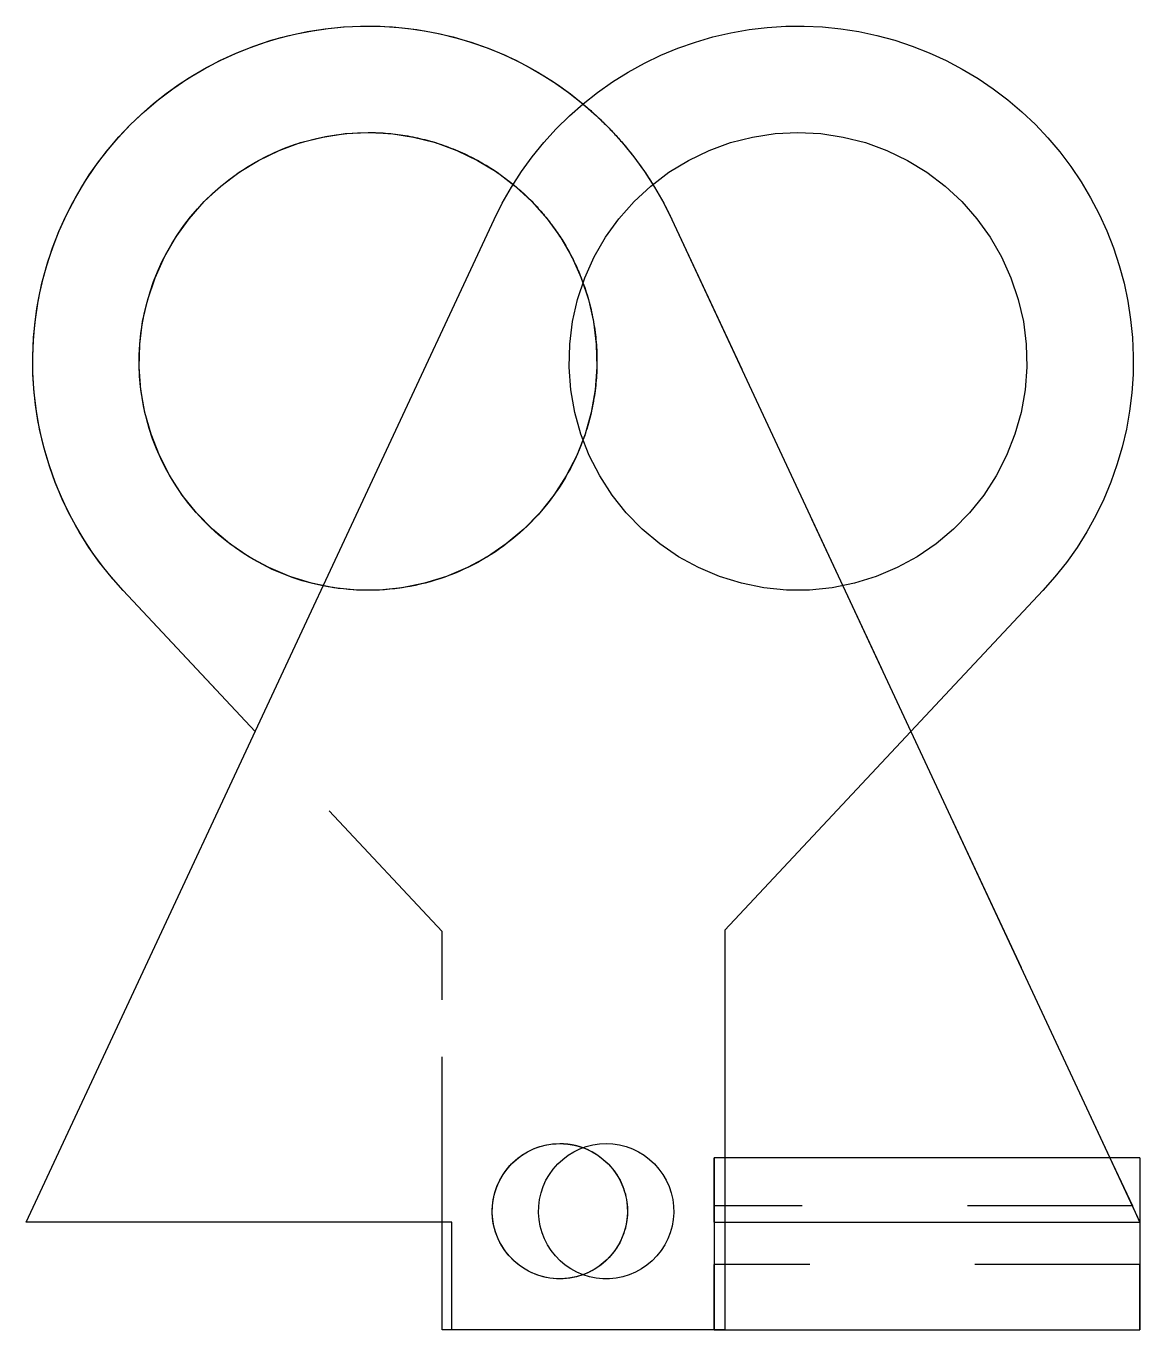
# Model space of a CAD drawing. Extents: x 0 to 1.91, y 0 to 1.67.
# Drawn here: x 1.238 to 1.913, y 0.881 to 1.671 of the extents above; entities that cross this region are included whole.
import ezdxf

# ---------------------------------------------------------------- set-up
doc = ezdxf.new("R2010")
doc.units = 0
doc.linetypes.add('HIDDEN', pattern=[0.051588, 0.034409, -0.017179])
doc.layers.add('LEFT', color=7, linetype='CONTINUOUS')
doc.layers.add('LEFT_HID', color=7, linetype='HIDDEN')

msp = doc.modelspace()

# ---------------------------------------------------------------- linework, layer by layer
at = {"layer": 'LEFT'}
for p, q in [((1.401958, 1.666034), (1.411513, 1.66788)), ((1.411513, 1.66788), (1.421146, 1.669265)), ((1.421146, 1.669265), (1.430834, 1.670188)), ((1.430834, 1.670188), (1.440556, 1.670646)), ((1.440556, 1.670646), (1.450288, 1.670637)), ((1.450288, 1.670637), (1.460008, 1.670163)), ((1.460008, 1.670163), (1.469695, 1.669223)), ((1.469695, 1.669223), (1.479325, 1.66782)), ((1.479325, 1.66782), (1.488877, 1.665958)), ((1.654165, 1.664079), (1.66502, 1.666604)), ((1.66502, 1.666604), (1.675998, 1.668531)), ((1.675998, 1.668531), (1.687064, 1.669852)), ((1.687064, 1.669852), (1.698186, 1.670564)), ((1.698186, 1.670564), (1.70933, 1.670666)), ((1.70933, 1.670666), (1.720463, 1.670156)), ((1.720463, 1.670156), (1.731552, 1.669036)), ((1.731552, 1.669036), (1.742562, 1.66731)), ((1.742562, 1.66731), (1.753461, 1.664982)), ((1.373975, 1.657786), (1.383167, 1.660982)), ((1.383167, 1.660982), (1.392502, 1.663733)), ((1.392502, 1.663733), (1.401958, 1.666034)), ((1.488877, 1.665958), (1.498329, 1.663641)), ((1.498329, 1.663641), (1.507659, 1.660873)), ((1.507659, 1.660873), (1.516846, 1.657661)), ((1.632952, 1.657262), (1.643465, 1.660962)), ((1.643465, 1.660962), (1.654165, 1.664079)), ((1.753461, 1.664982), (1.764216, 1.66206)), ((1.764216, 1.66206), (1.774795, 1.658553)), ((1.774795, 1.658553), (1.785165, 1.65447)), ((1.356101, 1.650094), (1.364946, 1.654155)), ((1.364946, 1.654155), (1.373975, 1.657786)), ((1.516846, 1.657661), (1.525869, 1.654014)), ((1.525869, 1.654014), (1.534706, 1.649938)), ((1.612613, 1.648164), (1.622658, 1.652992)), ((1.622658, 1.652992), (1.632952, 1.657262)), ((1.785165, 1.65447), (1.795296, 1.649825)), ((1.339046, 1.640727), (1.347461, 1.645615)), ((1.347461, 1.645615), (1.356101, 1.650094)), ((1.534706, 1.649938), (1.543338, 1.645444)), ((1.543338, 1.645444), (1.551745, 1.640541)), ((1.593393, 1.636892), (1.602849, 1.642792)), ((1.602849, 1.642792), (1.612613, 1.648164)), ((1.795296, 1.649825), (1.805157, 1.644632)), ((1.805157, 1.644632), (1.814718, 1.638905)), ((1.322965, 1.629771), (1.330874, 1.635442)), ((1.330874, 1.635442), (1.339046, 1.640727)), ((1.551745, 1.640541), (1.559907, 1.635241)), ((1.559907, 1.635241), (1.567807, 1.629557)), ((1.584276, 1.630483), (1.593393, 1.636892)), ((1.814718, 1.638905), (1.823951, 1.632663)), ((1.315336, 1.623728), (1.322965, 1.629771)), ((1.567807, 1.629557), (1.575424, 1.623501)), ((1.575524, 1.623583), (1.584276, 1.630483)), ((1.823951, 1.632663), (1.832827, 1.625924)), ((1.308006, 1.617327), (1.315336, 1.623728)), ((1.567163, 1.616214), (1.575524, 1.623583)), ((1.832827, 1.625924), (1.84132, 1.618708)), ((1.300991, 1.610581), (1.308006, 1.617327)), ((1.559219, 1.608397), (1.567163, 1.616214)), ((1.84132, 1.618708), (1.849405, 1.611037)), ((1.849405, 1.611037), (1.857057, 1.602934)), ((1.287969, 1.596122), (1.294307, 1.603508)), ((1.294307, 1.603508), (1.300991, 1.610581)), ((1.413149, 1.60245), (1.419483, 1.603801)), ((1.419483, 1.603801), (1.425874, 1.604856)), ((1.425874, 1.604856), (1.432307, 1.605611)), ((1.432307, 1.605611), (1.438768, 1.606064)), ((1.438768, 1.606064), (1.445244, 1.606216)), ((1.445244, 1.606216), (1.446754, 1.606208)), ((1.446754, 1.606208), (1.448264, 1.606183)), ((1.448264, 1.606183), (1.449774, 1.606142)), ((1.449774, 1.606142), (1.451284, 1.606084)), ((1.451284, 1.606084), (1.452792, 1.60601)), ((1.452792, 1.60601), (1.4543, 1.60592)), ((1.4543, 1.60592), (1.455806, 1.605813)), ((1.455806, 1.605813), (1.457312, 1.60569)), ((1.457312, 1.60569), (1.458816, 1.60555)), ((1.458816, 1.60555), (1.460318, 1.605394)), ((1.460318, 1.605394), (1.461818, 1.605221)), ((1.461818, 1.605221), (1.463317, 1.605033)), ((1.463317, 1.605033), (1.464813, 1.604828)), ((1.464813, 1.604828), (1.466307, 1.604606)), ((1.466307, 1.604606), (1.467799, 1.604369)), ((1.467799, 1.604369), (1.469288, 1.604115)), ((1.469288, 1.604115), (1.470774, 1.603845)), ((1.470774, 1.603845), (1.472257, 1.603559)), ((1.472257, 1.603559), (1.473737, 1.603256)), ((1.473737, 1.603256), (1.475213, 1.602938)), ((1.551716, 1.600156), (1.559219, 1.608397)), ((1.66474, 1.600056), (1.678134, 1.603467)), ((1.678134, 1.603467), (1.691801, 1.605527)), ((1.691801, 1.605527), (1.705605, 1.606216)), ((1.705605, 1.606216), (1.719409, 1.605527)), ((1.719409, 1.605527), (1.733076, 1.603467)), ((1.733076, 1.603467), (1.74647, 1.600056)), ((1.281993, 1.588442), (1.287969, 1.596122)), ((1.388647, 1.594137), (1.39462, 1.596643)), ((1.39462, 1.596643), (1.400703, 1.598866)), ((1.400703, 1.598866), (1.406884, 1.600803)), ((1.406884, 1.600803), (1.413149, 1.60245)), ((1.475213, 1.602938), (1.476686, 1.602603)), ((1.476686, 1.602603), (1.478155, 1.602253)), ((1.478155, 1.602253), (1.47962, 1.601886)), ((1.47962, 1.601886), (1.481082, 1.601504)), ((1.481082, 1.601504), (1.482538, 1.601105)), ((1.482538, 1.601105), (1.483991, 1.600691)), ((1.483991, 1.600691), (1.485439, 1.600261)), ((1.485439, 1.600261), (1.486882, 1.599815)), ((1.486882, 1.599815), (1.48832, 1.599354)), ((1.48832, 1.599354), (1.489753, 1.598877)), ((1.489753, 1.598877), (1.491181, 1.598384)), ((1.491181, 1.598384), (1.492603, 1.597876)), ((1.492603, 1.597876), (1.49402, 1.597352)), ((1.49402, 1.597352), (1.495431, 1.596813)), ((1.495431, 1.596813), (1.496836, 1.596259)), ((1.496836, 1.596259), (1.498234, 1.595689)), ((1.498234, 1.595689), (1.499627, 1.595104)), ((1.544676, 1.591516), (1.551716, 1.600156)), ((1.639299, 1.589332), (1.651752, 1.595329)), ((1.651752, 1.595329), (1.66474, 1.600056)), ((1.74647, 1.600056), (1.759458, 1.595329)), ((1.759458, 1.595329), (1.771911, 1.589332)), ((1.857057, 1.602934), (1.864253, 1.594424)), ((1.276391, 1.580484), (1.281993, 1.588442)), ((1.371519, 1.584989), (1.377084, 1.588304)), ((1.377084, 1.588304), (1.382797, 1.591356)), ((1.382797, 1.591356), (1.388647, 1.594137)), ((1.499627, 1.595104), (1.501013, 1.594504)), ((1.501013, 1.594504), (1.502393, 1.593889)), ((1.502393, 1.593889), (1.503765, 1.593259)), ((1.503765, 1.593259), (1.505131, 1.592614)), ((1.505131, 1.592614), (1.50649, 1.591954)), ((1.50649, 1.591954), (1.507841, 1.59128)), ((1.507841, 1.59128), (1.509185, 1.590591)), ((1.509185, 1.590591), (1.510521, 1.589887)), ((1.510521, 1.589887), (1.51185, 1.589168)), ((1.51185, 1.589168), (1.51317, 1.588435)), ((1.51317, 1.588435), (1.514483, 1.587688)), ((1.514483, 1.587688), (1.515788, 1.586927)), ((1.53812, 1.582504), (1.544676, 1.591516)), ((1.627506, 1.582125), (1.639299, 1.589332)), ((1.771911, 1.589332), (1.783704, 1.582125)), ((1.864253, 1.594424), (1.870971, 1.585531)), ((1.271177, 1.572266), (1.276391, 1.580484)), ((1.360885, 1.577597), (1.366116, 1.581417)), ((1.366116, 1.581417), (1.371519, 1.584989)), ((1.515788, 1.586927), (1.517084, 1.586151)), ((1.517084, 1.586151), (1.518371, 1.585362)), ((1.518371, 1.585362), (1.51965, 1.584558)), ((1.51965, 1.584558), (1.52092, 1.58374)), ((1.52092, 1.58374), (1.522181, 1.582909)), ((1.522181, 1.582909), (1.523433, 1.582064)), ((1.523433, 1.582064), (1.524675, 1.581206)), ((1.524675, 1.581206), (1.525909, 1.580334)), ((1.525909, 1.580334), (1.527132, 1.579448)), ((1.527132, 1.579448), (1.528346, 1.578549)), ((1.532069, 1.573145), (1.53812, 1.582504)), ((1.616488, 1.57378), (1.627506, 1.582125)), ((1.783704, 1.582125), (1.794722, 1.57378)), ((1.870971, 1.585531), (1.877192, 1.576284)), ((1.266362, 1.563809), (1.271177, 1.572266)), ((1.350987, 1.569245), (1.355838, 1.573537)), ((1.355838, 1.573537), (1.360885, 1.577597)), ((1.52654, 1.563468), (1.532069, 1.573145)), ((1.528346, 1.578549), (1.52955, 1.577637)), ((1.52955, 1.577637), (1.530744, 1.576712)), ((1.530744, 1.576712), (1.531928, 1.575775)), ((1.531928, 1.575775), (1.533102, 1.574824)), ((1.606357, 1.564379), (1.616488, 1.57378)), ((1.617747, 1.574824), (1.61795, 1.574497)), ((1.61795, 1.574497), (1.618153, 1.574169)), ((1.618153, 1.574169), (1.618355, 1.573841)), ((1.618355, 1.573841), (1.618556, 1.573512)), ((1.618556, 1.573512), (1.618756, 1.573184)), ((1.618756, 1.573184), (1.618956, 1.572854)), ((1.618956, 1.572854), (1.619156, 1.572525)), ((1.619156, 1.572525), (1.619354, 1.572195)), ((1.619354, 1.572195), (1.619552, 1.571865)), ((1.619552, 1.571865), (1.61975, 1.571534)), ((1.61975, 1.571534), (1.619947, 1.571203)), ((1.794722, 1.57378), (1.804853, 1.564379)), ((1.877192, 1.576284), (1.882896, 1.566709)), ((1.261958, 1.55513), (1.266362, 1.563809)), ((1.341911, 1.560006), (1.346341, 1.564732)), ((1.346341, 1.564732), (1.350987, 1.569245)), ((1.597211, 1.554016), (1.606357, 1.564379)), ((1.619947, 1.571203), (1.620143, 1.570871)), ((1.620143, 1.570871), (1.620338, 1.57054)), ((1.620338, 1.57054), (1.620533, 1.570207)), ((1.620533, 1.570207), (1.620728, 1.569875)), ((1.620728, 1.569875), (1.620921, 1.569542)), ((1.620921, 1.569542), (1.621114, 1.569209)), ((1.621114, 1.569209), (1.621307, 1.568875)), ((1.621307, 1.568875), (1.621498, 1.568541)), ((1.621498, 1.568541), (1.621689, 1.568207)), ((1.621689, 1.568207), (1.62188, 1.567872)), ((1.62188, 1.567872), (1.62207, 1.567537)), ((1.62207, 1.567537), (1.622259, 1.567201)), ((1.622259, 1.567201), (1.622448, 1.566866)), ((1.622448, 1.566866), (1.622636, 1.566529)), ((1.622636, 1.566529), (1.622823, 1.566193)), ((1.622823, 1.566193), (1.62301, 1.565856)), ((1.62301, 1.565856), (1.623196, 1.565519)), ((1.623196, 1.565519), (1.623381, 1.565181)), ((1.623381, 1.565181), (1.623566, 1.564843)), ((1.623566, 1.564843), (1.62375, 1.564505)), ((1.62375, 1.564505), (1.623933, 1.564166)), ((1.623933, 1.564166), (1.624116, 1.563827)), ((1.624116, 1.563827), (1.624298, 1.563488)), ((1.804853, 1.564379), (1.813999, 1.554016)), ((1.882896, 1.566709), (1.888066, 1.556836)), ((1.337706, 1.555079), (1.341911, 1.560006)), ((1.52155, 1.553502), (1.52654, 1.563468)), ((1.624298, 1.563488), (1.62448, 1.563148)), ((1.62448, 1.563148), (1.624661, 1.562808)), ((1.624661, 1.562808), (1.624841, 1.562468)), ((1.624841, 1.562468), (1.625021, 1.562127)), ((1.625021, 1.562127), (1.625199, 1.561786)), ((1.625199, 1.561786), (1.625378, 1.561445)), ((1.625378, 1.561445), (1.625555, 1.561103)), ((1.625555, 1.561103), (1.625732, 1.560761)), ((1.625732, 1.560761), (1.625909, 1.560419)), ((1.625909, 1.560419), (1.626085, 1.560076)), ((1.626085, 1.560076), (1.62626, 1.559733)), ((1.62626, 1.559733), (1.626434, 1.55939)), ((1.626434, 1.55939), (1.626608, 1.559046)), ((1.626608, 1.559046), (1.626781, 1.558702)), ((1.626781, 1.558702), (1.626953, 1.558357)), ((1.626953, 1.558357), (1.627125, 1.558013)), ((1.627125, 1.558013), (1.627296, 1.557668)), ((1.627296, 1.557668), (1.627467, 1.557322)), ((1.627467, 1.557322), (1.627637, 1.556977)), ((1.627637, 1.556977), (1.627806, 1.556631)), ((1.627806, 1.556631), (1.627974, 1.556284)), ((1.627974, 1.556284), (1.628142, 1.555938)), ((1.628142, 1.555938), (1.628309, 1.555591)), ((1.888066, 1.556836), (1.892687, 1.546695)), ((1.238095, 0.946348), (1.52155, 1.553502)), ((1.257975, 1.546251), (1.261958, 1.55513)), ((1.33001, 1.544663), (1.333737, 1.549961)), ((1.333737, 1.549961), (1.337706, 1.555079)), ((1.589143, 1.542794), (1.597211, 1.554016)), ((1.628309, 1.555591), (1.628476, 1.555243)), ((1.628476, 1.555243), (1.628642, 1.554896)), ((1.628642, 1.554896), (1.628807, 1.554548)), ((1.628807, 1.554548), (1.628972, 1.5542)), ((1.628972, 1.5542), (1.629136, 1.553851)), ((1.629136, 1.553851), (1.629299, 1.553502)), ((1.629299, 1.553502), (1.732876, 1.331643)), ((1.813999, 1.554016), (1.822067, 1.542794)), ((1.254421, 1.537191), (1.257975, 1.546251)), ((1.326536, 1.539196), (1.33001, 1.544663)), ((1.582232, 1.530824), (1.589143, 1.542794)), ((1.822067, 1.542794), (1.828978, 1.530824)), ((1.892687, 1.546695), (1.896745, 1.536315)), ((1.251306, 1.527971), (1.254421, 1.537191)), ((1.320371, 1.527807), (1.32332, 1.533574)), ((1.32332, 1.533574), (1.326536, 1.539196)), ((1.896745, 1.536315), (1.900228, 1.525728)), ((1.248635, 1.518613), (1.251306, 1.527971)), ((1.317694, 1.521909), (1.320371, 1.527807)), ((1.576548, 1.518226), (1.582232, 1.530824)), ((1.828978, 1.530824), (1.834662, 1.518226)), ((1.900228, 1.525728), (1.903124, 1.514966)), ((1.246416, 1.509137), (1.248635, 1.518613)), ((1.315295, 1.515892), (1.317694, 1.521909)), ((1.572146, 1.505124), (1.576548, 1.518226)), ((1.834662, 1.518226), (1.839064, 1.505124)), ((1.244654, 1.499566), (1.246416, 1.509137)), ((1.311353, 1.503556), (1.31318, 1.50977)), ((1.31318, 1.50977), (1.315295, 1.515892)), ((1.575424, 1.515265), (1.575948, 1.513811)), ((1.575948, 1.513811), (1.576455, 1.512351)), ((1.576455, 1.512351), (1.576946, 1.510885)), ((1.576946, 1.510885), (1.577421, 1.509414)), ((1.577421, 1.509414), (1.577879, 1.507938)), ((1.903124, 1.514966), (1.905426, 1.504062)), ((1.309819, 1.497263), (1.311353, 1.503556)), ((1.56907, 1.49165), (1.572146, 1.505124)), ((1.577879, 1.507938), (1.578321, 1.506457)), ((1.578321, 1.506457), (1.578746, 1.504971)), ((1.578746, 1.504971), (1.579155, 1.503481)), ((1.579155, 1.503481), (1.579546, 1.501986)), ((1.579546, 1.501986), (1.579922, 1.500487)), ((1.579922, 1.500487), (1.58028, 1.498983)), ((1.839064, 1.505124), (1.84214, 1.49165)), ((1.905426, 1.504062), (1.907127, 1.493047)), ((1.243352, 1.489921), (1.244654, 1.499566)), ((1.30858, 1.490905), (1.309819, 1.497263)), ((1.58028, 1.498983), (1.580622, 1.497476)), ((1.580622, 1.497476), (1.580947, 1.495965)), ((1.580947, 1.495965), (1.581255, 1.49445)), ((1.581255, 1.49445), (1.581546, 1.492933)), ((1.581546, 1.492933), (1.58182, 1.491412)), ((1.907127, 1.493047), (1.90822, 1.481956)), ((1.242513, 1.480226), (1.243352, 1.489921)), ((1.30764, 1.484496), (1.30858, 1.490905)), ((1.567352, 1.477936), (1.56907, 1.49165)), ((1.58182, 1.491412), (1.582078, 1.489888)), ((1.582078, 1.489888), (1.582318, 1.488361)), ((1.582318, 1.488361), (1.582541, 1.486832)), ((1.582541, 1.486832), (1.582747, 1.4853)), ((1.582747, 1.4853), (1.582936, 1.483766)), ((1.84214, 1.49165), (1.843858, 1.477936)), ((1.24214, 1.470501), (1.242513, 1.480226)), ((1.306661, 1.471583), (1.306999, 1.478051)), ((1.306999, 1.478051), (1.30764, 1.484496)), ((1.567007, 1.464119), (1.567352, 1.477936)), ((1.582936, 1.483766), (1.583108, 1.48223)), ((1.583108, 1.48223), (1.583263, 1.480692)), ((1.583263, 1.480692), (1.583401, 1.479153)), ((1.583401, 1.479153), (1.583521, 1.477612)), ((1.583521, 1.477612), (1.583624, 1.47607)), ((1.843858, 1.477936), (1.844203, 1.464119)), ((1.90822, 1.481956), (1.908704, 1.470822)), ((1.242233, 1.460769), (1.24214, 1.470501)), ((1.306625, 1.465105), (1.306661, 1.471583)), ((1.583624, 1.47607), (1.58371, 1.474527)), ((1.58371, 1.474527), (1.583779, 1.472983)), ((1.583779, 1.472983), (1.583831, 1.471438)), ((1.583831, 1.471438), (1.583865, 1.469893)), ((1.583865, 1.469893), (1.583883, 1.468348)), ((1.908704, 1.470822), (1.908576, 1.459678)), ((1.306892, 1.458634), (1.306625, 1.465105)), ((1.56804, 1.450336), (1.567007, 1.464119)), ((1.583779, 1.462167), (1.58371, 1.460623)), ((1.583831, 1.463712), (1.583779, 1.462167)), ((1.583865, 1.465257), (1.583831, 1.463712)), ((1.583883, 1.466802), (1.583865, 1.465257)), ((1.583883, 1.468348), (1.583883, 1.466802)), ((1.844203, 1.464119), (1.84317, 1.450336)), ((1.242792, 1.451053), (1.242233, 1.460769)), ((1.30746, 1.452181), (1.306892, 1.458634)), ((1.583263, 1.454458), (1.583108, 1.45292)), ((1.583401, 1.455997), (1.583263, 1.454458)), ((1.583521, 1.457538), (1.583401, 1.455997)), ((1.583624, 1.45908), (1.583521, 1.457538)), ((1.58371, 1.460623), (1.583624, 1.45908)), ((1.908576, 1.459678), (1.907838, 1.448557)), ((1.243816, 1.441375), (1.242792, 1.451053)), ((1.30833, 1.445763), (1.30746, 1.452181)), ((1.309498, 1.439392), (1.30833, 1.445763)), ((1.57044, 1.436724), (1.56804, 1.450336)), ((1.582078, 1.445262), (1.58182, 1.443738)), ((1.582318, 1.446789), (1.582078, 1.445262)), ((1.582541, 1.448318), (1.582318, 1.446789)), ((1.582747, 1.44985), (1.582541, 1.448318)), ((1.582936, 1.451384), (1.582747, 1.44985)), ((1.583108, 1.45292), (1.582936, 1.451384)), ((1.84317, 1.450336), (1.84077, 1.436724)), ((1.907838, 1.448557), (1.90649, 1.437494)), ((1.245302, 1.431757), (1.243816, 1.441375)), ((1.310962, 1.433082), (1.309498, 1.439392)), ((1.580622, 1.437674), (1.58028, 1.436167)), ((1.580947, 1.439185), (1.580622, 1.437674)), ((1.581255, 1.440699), (1.580947, 1.439185)), ((1.581546, 1.442217), (1.581255, 1.440699)), ((1.58182, 1.443738), (1.581546, 1.442217)), ((1.90649, 1.437494), (1.904538, 1.426522)), ((1.247247, 1.422222), (1.245302, 1.431757)), ((1.31272, 1.426848), (1.310962, 1.433082)), ((1.574184, 1.42342), (1.57044, 1.436724)), ((1.578746, 1.430178), (1.578321, 1.428693)), ((1.579155, 1.431669), (1.578746, 1.430178)), ((1.579546, 1.433164), (1.579155, 1.431669)), ((1.579922, 1.434663), (1.579546, 1.433164)), ((1.58028, 1.436167), (1.579922, 1.434663)), ((1.84077, 1.436724), (1.837026, 1.42342)), ((1.249646, 1.41279), (1.247247, 1.422222)), ((1.314767, 1.420703), (1.31272, 1.426848)), ((1.579233, 1.410554), (1.574184, 1.42342)), ((1.576455, 1.422799), (1.575948, 1.421339)), ((1.576946, 1.424265), (1.576455, 1.422799)), ((1.577421, 1.425735), (1.576946, 1.424265)), ((1.577879, 1.427212), (1.577421, 1.425735)), ((1.578321, 1.428693), (1.577879, 1.427212)), ((1.837026, 1.42342), (1.831977, 1.410554)), ((1.904538, 1.426522), (1.901987, 1.415673)), ((1.317098, 1.41466), (1.314767, 1.420703)), ((1.31971, 1.408732), (1.317098, 1.41466)), ((1.575948, 1.421339), (1.575424, 1.419885)), ((1.901987, 1.415673), (1.898845, 1.40498)), ((1.252495, 1.403485), (1.249646, 1.41279)), ((1.322595, 1.402933), (1.31971, 1.408732)), ((1.585539, 1.398254), (1.579233, 1.410554)), ((1.831977, 1.410554), (1.825672, 1.398254)), ((1.255786, 1.394326), (1.252495, 1.403485)), ((1.325748, 1.397275), (1.322595, 1.402933)), ((1.593037, 1.386644), (1.585539, 1.398254)), ((1.825672, 1.398254), (1.818173, 1.386644)), ((1.898845, 1.40498), (1.895121, 1.394476)), ((1.259512, 1.385335), (1.255786, 1.394326)), ((1.329162, 1.391771), (1.325748, 1.397275)), ((1.332829, 1.386431), (1.329162, 1.391771)), ((1.895121, 1.394476), (1.890826, 1.384191)), ((1.263664, 1.376534), (1.259512, 1.385335)), ((1.336742, 1.38127), (1.332829, 1.386431)), ((1.601655, 1.375838), (1.593037, 1.386644)), ((1.818173, 1.386644), (1.809555, 1.375838)), ((1.890826, 1.384191), (1.885974, 1.374158)), ((1.268233, 1.367941), (1.263664, 1.376534)), ((1.340891, 1.376296), (1.336742, 1.38127)), ((1.345269, 1.371522), (1.340891, 1.376296)), ((1.611305, 1.365944), (1.601655, 1.375838)), ((1.809555, 1.375838), (1.799905, 1.365944)), ((1.885974, 1.374158), (1.880579, 1.364406)), ((1.273209, 1.359577), (1.268233, 1.367941)), ((1.349864, 1.366957), (1.345269, 1.371522)), ((1.354668, 1.362612), (1.349864, 1.366957)), ((1.278579, 1.351461), (1.273209, 1.359577)), ((1.359669, 1.358496), (1.354668, 1.362612)), ((1.364857, 1.354618), (1.359669, 1.358496)), ((1.621893, 1.35706), (1.611305, 1.365944)), ((1.799905, 1.365944), (1.789317, 1.35706)), ((1.880579, 1.364406), (1.874657, 1.354965)), ((1.284332, 1.343611), (1.278579, 1.351461)), ((1.370221, 1.350987), (1.364857, 1.354618)), ((1.375748, 1.34761), (1.370221, 1.350987)), ((1.633313, 1.349274), (1.621893, 1.35706)), ((1.789317, 1.35706), (1.777897, 1.349274)), ((1.874657, 1.354965), (1.868227, 1.345862)), ((1.290454, 1.336046), (1.284332, 1.343611)), ((1.381427, 1.344495), (1.375748, 1.34761)), ((1.387246, 1.341648), (1.381427, 1.344495)), ((1.645451, 1.342664), (1.633313, 1.349274)), ((1.658187, 1.337295), (1.645451, 1.342664)), ((1.765759, 1.342664), (1.753023, 1.337295)), ((1.777897, 1.349274), (1.765759, 1.342664)), ((1.868227, 1.345862), (1.861306, 1.337126)), ((1.296931, 1.328783), (1.290454, 1.336046)), ((1.393191, 1.339077), (1.387246, 1.341648)), ((1.399249, 1.336786), (1.393191, 1.339077)), ((1.405408, 1.33478), (1.399249, 1.336786)), ((1.411654, 1.333065), (1.405408, 1.33478)), ((1.671394, 1.333221), (1.658187, 1.337295)), ((1.753023, 1.337295), (1.739816, 1.333221)), ((1.861306, 1.337126), (1.853917, 1.328783)), ((1.376795, 1.243441), (1.296931, 1.328783)), ((1.417973, 1.331643), (1.411654, 1.333065)), ((1.853917, 1.328783), (1.661407, 1.123067)), ((1.684942, 1.330483), (1.671394, 1.333221)), ((1.698694, 1.329106), (1.684942, 1.330483)), ((1.712516, 1.329106), (1.698694, 1.329106)), ((1.726268, 1.330483), (1.712516, 1.329106)), ((1.739816, 1.333221), (1.726268, 1.330483)), ((1.774054, 1.243441), (1.894623, 0.985184)), ((1.661407, 1.123067), (1.661407, 0.881008)), ((1.56637, 0.986758), (1.569853, 0.988886)), ((1.569853, 0.988886), (1.573531, 0.990658)), ((1.573531, 0.990658), (1.577367, 0.992054)), ((1.575424, 0.991401), (1.576906, 0.990829)), ((1.576906, 0.990829), (1.578363, 0.9902)), ((1.577367, 0.992054), (1.581323, 0.993061)), ((1.578363, 0.9902), (1.579796, 0.989514)), ((1.579796, 0.989514), (1.5812, 0.988774)), ((1.5812, 0.988774), (1.582575, 0.98798)), ((1.581323, 0.993061), (1.58536, 0.99367)), ((1.582575, 0.98798), (1.583919, 0.987133)), ((1.583919, 0.987133), (1.585228, 0.986235)), ((1.58536, 0.99367), (1.589437, 0.993873)), ((1.589437, 0.993873), (1.593514, 0.99367)), ((1.593514, 0.99367), (1.59755, 0.993061)), ((1.59755, 0.993061), (1.601506, 0.992054)), ((1.601506, 0.992054), (1.605342, 0.990658)), ((1.605342, 0.990658), (1.60902, 0.988886)), ((1.60902, 0.988886), (1.612503, 0.986758)), ((1.557423, 0.978456), (1.560124, 0.981517)), ((1.560124, 0.981517), (1.563116, 0.984293)), ((1.563116, 0.984293), (1.56637, 0.986758)), ((1.585228, 0.986235), (1.586501, 0.985287)), ((1.586501, 0.985287), (1.587737, 0.98429)), ((1.587737, 0.98429), (1.588933, 0.983245)), ((1.588933, 0.983245), (1.590088, 0.982156)), ((1.590088, 0.982156), (1.5912, 0.981022)), ((1.5912, 0.981022), (1.592267, 0.979846)), ((1.592267, 0.979846), (1.593287, 0.97863)), ((1.612503, 0.986758), (1.615757, 0.984293)), ((1.615757, 0.984293), (1.61875, 0.981517)), ((1.61875, 0.981517), (1.621451, 0.978456)), ((1.912754, 0.985184), (1.661407, 0.985184)), ((1.912754, 0.985184), (1.912754, 0.946348)), ((1.55132, 0.967885), (1.552999, 0.971606)), ((1.552999, 0.971606), (1.55504, 0.975141)), ((1.55504, 0.975141), (1.557423, 0.978456)), ((1.593287, 0.97863), (1.59426, 0.977374)), ((1.59426, 0.977374), (1.595183, 0.976083)), ((1.595183, 0.976083), (1.596055, 0.974756)), ((1.596055, 0.974756), (1.596876, 0.973396)), ((1.596876, 0.973396), (1.597642, 0.972006)), ((1.597642, 0.972006), (1.598355, 0.970587)), ((1.621451, 0.978456), (1.623834, 0.975141)), ((1.623834, 0.975141), (1.625875, 0.971606)), ((1.625875, 0.971606), (1.627553, 0.967885)), ((1.549111, 0.960036), (1.55002, 0.964016)), ((1.55002, 0.964016), (1.55132, 0.967885)), ((1.598355, 0.970587), (1.599012, 0.969142)), ((1.599012, 0.969142), (1.599612, 0.967672)), ((1.599612, 0.967672), (1.600155, 0.96618)), ((1.600155, 0.96618), (1.60064, 0.964668)), ((1.60064, 0.964668), (1.601066, 0.963138)), ((1.627553, 0.967885), (1.628854, 0.964016)), ((1.628854, 0.964016), (1.629762, 0.960036)), ((1.548502, 0.951905), (1.548604, 0.955986)), ((1.548604, 0.955986), (1.549111, 0.960036)), ((1.601066, 0.963138), (1.601432, 0.961593)), ((1.601432, 0.961593), (1.601738, 0.960035)), ((1.601738, 0.960035), (1.601983, 0.958466)), ((1.601983, 0.958466), (1.602167, 0.956889)), ((1.602167, 0.956889), (1.602291, 0.955306)), ((1.629762, 0.960036), (1.63027, 0.955986)), ((1.63027, 0.955986), (1.630371, 0.951905)), ((1.548807, 0.947834), (1.548502, 0.951905)), ((1.549516, 0.943814), (1.548807, 0.947834)), ((1.602167, 0.948962), (1.601983, 0.947385)), ((1.602291, 0.950545), (1.602167, 0.948962)), ((1.602291, 0.955306), (1.602352, 0.953719)), ((1.602352, 0.952132), (1.602291, 0.950545)), ((1.602352, 0.953719), (1.602352, 0.952132)), ((1.630066, 0.947834), (1.629357, 0.943814)), ((1.630371, 0.951905), (1.630066, 0.947834)), ((1.496032, 0.946348), (1.238095, 0.946348)), ((1.490093, 0.881008), (1.490093, 0.946348)), ((1.496032, 0.881008), (1.496032, 0.946348)), ((1.550621, 0.939884), (1.549516, 0.943814)), ((1.552113, 0.936084), (1.550621, 0.939884)), ((1.60064, 0.941184), (1.600155, 0.939672)), ((1.601066, 0.942713), (1.60064, 0.941184)), ((1.601432, 0.944258), (1.601066, 0.942713)), ((1.601738, 0.945816), (1.601432, 0.944258)), ((1.601983, 0.947385), (1.601738, 0.945816)), ((1.628252, 0.939884), (1.62676, 0.936084)), ((1.629357, 0.943814), (1.628252, 0.939884)), ((1.661407, 0.946348), (1.661407, 0.881008)), ((1.661407, 0.946348), (1.912754, 0.946348)), ((1.912754, 0.946348), (1.912754, 0.881008)), ((1.553975, 0.932452), (1.552113, 0.936084)), ((1.55619, 0.929023), (1.553975, 0.932452)), ((1.596876, 0.932455), (1.596055, 0.931095)), ((1.597642, 0.933845), (1.596876, 0.932455)), ((1.598355, 0.935264), (1.597642, 0.933845)), ((1.599012, 0.93671), (1.598355, 0.935264)), ((1.599612, 0.938179), (1.599012, 0.93671)), ((1.600155, 0.939672), (1.599612, 0.938179)), ((1.624898, 0.932452), (1.622683, 0.929023)), ((1.62676, 0.936084), (1.624898, 0.932452)), ((1.558735, 0.925831), (1.55619, 0.929023)), ((1.561585, 0.922909), (1.558735, 0.925831)), ((1.5912, 0.924829), (1.590088, 0.923696)), ((1.592267, 0.926005), (1.5912, 0.924829)), ((1.593287, 0.927222), (1.592267, 0.926005)), ((1.59426, 0.928477), (1.593287, 0.927222)), ((1.595183, 0.929769), (1.59426, 0.928477)), ((1.596055, 0.931095), (1.595183, 0.929769)), ((1.620138, 0.925831), (1.617288, 0.922909)), ((1.622683, 0.929023), (1.620138, 0.925831)), ((1.564712, 0.920285), (1.561585, 0.922909)), ((1.568085, 0.917986), (1.564712, 0.920285)), ((1.57167, 0.916033), (1.568085, 0.917986)), ((1.575432, 0.914448), (1.57167, 0.916033)), ((1.579796, 0.916337), (1.578363, 0.915652)), ((1.5812, 0.917077), (1.579796, 0.916337)), ((1.582575, 0.917871), (1.5812, 0.917077)), ((1.583919, 0.918718), (1.582575, 0.917871)), ((1.585228, 0.919616), (1.583919, 0.918718)), ((1.586501, 0.920565), (1.585228, 0.919616)), ((1.587737, 0.921562), (1.586501, 0.920565)), ((1.588933, 0.922606), (1.587737, 0.921562)), ((1.590088, 0.923696), (1.588933, 0.922606)), ((1.607203, 0.916033), (1.603441, 0.914448)), ((1.610788, 0.917986), (1.607203, 0.916033)), ((1.614161, 0.920285), (1.610788, 0.917986)), ((1.617288, 0.922909), (1.614161, 0.920285)), ((1.576906, 0.915022), (1.575424, 0.91445)), ((1.579333, 0.913244), (1.575432, 0.914448)), ((1.578363, 0.915652), (1.576906, 0.915022)), ((1.583334, 0.912436), (1.579333, 0.913244)), ((1.587396, 0.912029), (1.583334, 0.912436)), ((1.591478, 0.912029), (1.587396, 0.912029)), ((1.59554, 0.912436), (1.591478, 0.912029)), ((1.599541, 0.913244), (1.59554, 0.912436)), ((1.603441, 0.914448), (1.599541, 0.913244)), ((1.496032, 0.881008), (1.490093, 0.881008)), ((1.661407, 0.881008), (1.496032, 0.881008)), ((1.661407, 0.881008), (1.912754, 0.881008))]:
    msp.add_line(p, q, dxfattribs=at)
at = {"layer": 'LEFT_HID', "linetype": 'HIDDEN'}
for p, q in [((1.397388, 1.664982), (1.408287, 1.66731)), ((1.408287, 1.66731), (1.419297, 1.669036)), ((1.419297, 1.669036), (1.430386, 1.670156)), ((1.430386, 1.670156), (1.441519, 1.670666)), ((1.441519, 1.670666), (1.452663, 1.670564)), ((1.452663, 1.670564), (1.463785, 1.669852)), ((1.463785, 1.669852), (1.474851, 1.668531)), ((1.474851, 1.668531), (1.485829, 1.666604)), ((1.485829, 1.666604), (1.496684, 1.664079)), ((1.365684, 1.65447), (1.376054, 1.658553)), ((1.376054, 1.658553), (1.386633, 1.66206)), ((1.386633, 1.66206), (1.397388, 1.664982)), ((1.496684, 1.664079), (1.507384, 1.660962)), ((1.507384, 1.660962), (1.517897, 1.657262)), ((1.355553, 1.649825), (1.365684, 1.65447)), ((1.517897, 1.657262), (1.528191, 1.652992)), ((1.528191, 1.652992), (1.538236, 1.648164)), ((1.336131, 1.638905), (1.345692, 1.644632)), ((1.345692, 1.644632), (1.355553, 1.649825)), ((1.538236, 1.648164), (1.548, 1.642792)), ((1.548, 1.642792), (1.557456, 1.636892)), ((1.326898, 1.632663), (1.336131, 1.638905)), ((1.557456, 1.636892), (1.566573, 1.630483)), ((1.318022, 1.625924), (1.326898, 1.632663)), ((1.566573, 1.630483), (1.575325, 1.623583)), ((1.309529, 1.618708), (1.318022, 1.625924)), ((1.575325, 1.623583), (1.583686, 1.616214)), ((1.575424, 1.623501), (1.576212, 1.62284)), ((1.576212, 1.62284), (1.576996, 1.622175)), ((1.576996, 1.622175), (1.577777, 1.621506)), ((1.577777, 1.621506), (1.578555, 1.620833)), ((1.578555, 1.620833), (1.579329, 1.620156)), ((1.579329, 1.620156), (1.580099, 1.619475)), ((1.580099, 1.619475), (1.580867, 1.618791)), ((1.293792, 1.602934), (1.301444, 1.611037)), ((1.301444, 1.611037), (1.309529, 1.618708)), ((1.580867, 1.618791), (1.58163, 1.618102)), ((1.58163, 1.618102), (1.582391, 1.61741)), ((1.582391, 1.61741), (1.583147, 1.616714)), ((1.583147, 1.616714), (1.5839, 1.616014)), ((1.583686, 1.616214), (1.59163, 1.608397)), ((1.5839, 1.616014), (1.58465, 1.61531)), ((1.58465, 1.61531), (1.585396, 1.614603)), ((1.585396, 1.614603), (1.586139, 1.613891)), ((1.586139, 1.613891), (1.586877, 1.613176)), ((1.586877, 1.613176), (1.587613, 1.612457)), ((1.587613, 1.612457), (1.588344, 1.611735)), ((1.588344, 1.611735), (1.589072, 1.611009)), ((1.589072, 1.611009), (1.589796, 1.610279)), ((1.404379, 1.600056), (1.417773, 1.603467)), ((1.417773, 1.603467), (1.43144, 1.605527)), ((1.43144, 1.605527), (1.445244, 1.606216)), ((1.445244, 1.606216), (1.459048, 1.605527)), ((1.459048, 1.605527), (1.472715, 1.603467)), ((1.472715, 1.603467), (1.486109, 1.600056)), ((1.589796, 1.610279), (1.590517, 1.609545)), ((1.590517, 1.609545), (1.591234, 1.608808)), ((1.591234, 1.608808), (1.591947, 1.608067)), ((1.59163, 1.608397), (1.599133, 1.600156)), ((1.591947, 1.608067), (1.592656, 1.607323)), ((1.592656, 1.607323), (1.593361, 1.606575)), ((1.593361, 1.606575), (1.594063, 1.605823)), ((1.594063, 1.605823), (1.594761, 1.605068)), ((1.594761, 1.605068), (1.595455, 1.60431)), ((1.595455, 1.60431), (1.596145, 1.603548)), ((1.596145, 1.603548), (1.596832, 1.602782)), ((1.286596, 1.594424), (1.293792, 1.602934)), ((1.378938, 1.589332), (1.391391, 1.595329)), ((1.391391, 1.595329), (1.404379, 1.600056)), ((1.486109, 1.600056), (1.499097, 1.595329)), ((1.499097, 1.595329), (1.511549, 1.589332)), ((1.596832, 1.602782), (1.597514, 1.602013)), ((1.597514, 1.602013), (1.598193, 1.60124)), ((1.598193, 1.60124), (1.598867, 1.600464)), ((1.598867, 1.600464), (1.599538, 1.599685)), ((1.599133, 1.600156), (1.606173, 1.591516)), ((1.599538, 1.599685), (1.600205, 1.598902)), ((1.600205, 1.598902), (1.600868, 1.598116)), ((1.600868, 1.598116), (1.601526, 1.597327)), ((1.601526, 1.597327), (1.602181, 1.596534)), ((1.602181, 1.596534), (1.602832, 1.595738)), ((1.602832, 1.595738), (1.603479, 1.594939)), ((1.279878, 1.585531), (1.286596, 1.594424)), ((1.367145, 1.582125), (1.378938, 1.589332)), ((1.511549, 1.589332), (1.523343, 1.582125)), ((1.603479, 1.594939), (1.604121, 1.594136)), ((1.604121, 1.594136), (1.60476, 1.59333)), ((1.60476, 1.59333), (1.605394, 1.592521)), ((1.605394, 1.592521), (1.606025, 1.591709)), ((1.606025, 1.591709), (1.606651, 1.590894)), ((1.606173, 1.591516), (1.612729, 1.582504)), ((1.606651, 1.590894), (1.607273, 1.590075)), ((1.607273, 1.590075), (1.607891, 1.589253)), ((1.607891, 1.589253), (1.608505, 1.588428)), ((1.608505, 1.588428), (1.609115, 1.5876)), ((1.609115, 1.5876), (1.60972, 1.586769)), ((1.273657, 1.576284), (1.279878, 1.585531)), ((1.356127, 1.57378), (1.367145, 1.582125)), ((1.523343, 1.582125), (1.534361, 1.57378)), ((1.60972, 1.586769), (1.610322, 1.585935)), ((1.610322, 1.585935), (1.610919, 1.585098)), ((1.610919, 1.585098), (1.611511, 1.584258)), ((1.611511, 1.584258), (1.6121, 1.583415)), ((1.6121, 1.583415), (1.612684, 1.582569)), ((1.612684, 1.582569), (1.613264, 1.58172)), ((1.612729, 1.582504), (1.61878, 1.573145)), ((1.613264, 1.58172), (1.61384, 1.580868)), ((1.61384, 1.580868), (1.614411, 1.580013)), ((1.614411, 1.580013), (1.614978, 1.579155)), ((1.267953, 1.566709), (1.273657, 1.576284)), ((1.345996, 1.564379), (1.356127, 1.57378)), ((1.533102, 1.574824), (1.534006, 1.574076)), ((1.534006, 1.574076), (1.534905, 1.573321)), ((1.534361, 1.57378), (1.544492, 1.564379)), ((1.534905, 1.573321), (1.535797, 1.572558)), ((1.535797, 1.572558), (1.536682, 1.571788)), ((1.536682, 1.571788), (1.537561, 1.57101)), ((1.614978, 1.579155), (1.615541, 1.578294)), ((1.615541, 1.578294), (1.616099, 1.577431)), ((1.616099, 1.577431), (1.616653, 1.576565)), ((1.616653, 1.576565), (1.617202, 1.575696)), ((1.617202, 1.575696), (1.617747, 1.574824)), ((1.61878, 1.573145), (1.624309, 1.563468)), ((1.262783, 1.556836), (1.267953, 1.566709)), ((1.33685, 1.554016), (1.345996, 1.564379)), ((1.537561, 1.57101), (1.538433, 1.570225)), ((1.538433, 1.570225), (1.539299, 1.569432)), ((1.539299, 1.569432), (1.540158, 1.568633)), ((1.540158, 1.568633), (1.54101, 1.567826)), ((1.54101, 1.567826), (1.541855, 1.567011)), ((1.541855, 1.567011), (1.542693, 1.56619)), ((1.542693, 1.56619), (1.543525, 1.565361)), ((1.543525, 1.565361), (1.544349, 1.564526)), ((1.544349, 1.564526), (1.545166, 1.563684)), ((1.544492, 1.564379), (1.553638, 1.554016)), ((1.545166, 1.563684), (1.545976, 1.562834)), ((1.258162, 1.546695), (1.262783, 1.556836)), ((1.545976, 1.562834), (1.546779, 1.561978)), ((1.546779, 1.561978), (1.547574, 1.561115)), ((1.547574, 1.561115), (1.548362, 1.560246)), ((1.548362, 1.560246), (1.549143, 1.55937)), ((1.549143, 1.55937), (1.549916, 1.558487)), ((1.549916, 1.558487), (1.550682, 1.557597)), ((1.550682, 1.557597), (1.551441, 1.556702)), ((1.551441, 1.556702), (1.552191, 1.555799)), ((1.552191, 1.555799), (1.552934, 1.554891)), ((1.624309, 1.563468), (1.629299, 1.553502)), ((1.328782, 1.542794), (1.33685, 1.554016)), ((1.552934, 1.554891), (1.553669, 1.553976)), ((1.553638, 1.554016), (1.561706, 1.542794)), ((1.553669, 1.553976), (1.554397, 1.553055)), ((1.554397, 1.553055), (1.555117, 1.552128)), ((1.555117, 1.552128), (1.555829, 1.551195)), ((1.555829, 1.551195), (1.556532, 1.550256)), ((1.556532, 1.550256), (1.557228, 1.549311)), ((1.557228, 1.549311), (1.557916, 1.54836)), ((1.557916, 1.54836), (1.558596, 1.547403)), ((1.629299, 1.553502), (1.912754, 0.946348)), ((1.254104, 1.536315), (1.258162, 1.546695)), ((1.321871, 1.530824), (1.328782, 1.542794)), ((1.558596, 1.547403), (1.559268, 1.546441)), ((1.559268, 1.546441), (1.559931, 1.545473)), ((1.559931, 1.545473), (1.560587, 1.544499)), ((1.560587, 1.544499), (1.561234, 1.54352)), ((1.561234, 1.54352), (1.561872, 1.542536)), ((1.561706, 1.542794), (1.568617, 1.530824)), ((1.561872, 1.542536), (1.562503, 1.541546)), ((1.562503, 1.541546), (1.563125, 1.54055)), ((1.563125, 1.54055), (1.563738, 1.53955)), ((1.250621, 1.525728), (1.254104, 1.536315)), ((1.563738, 1.53955), (1.564343, 1.538544)), ((1.564343, 1.538544), (1.56494, 1.537534)), ((1.56494, 1.537534), (1.565528, 1.536518)), ((1.565528, 1.536518), (1.566107, 1.535497)), ((1.566107, 1.535497), (1.566678, 1.534472)), ((1.566678, 1.534472), (1.56724, 1.533441)), ((1.56724, 1.533441), (1.567793, 1.532406)), ((1.567793, 1.532406), (1.568337, 1.531366)), ((1.247725, 1.514966), (1.250621, 1.525728)), ((1.316187, 1.518226), (1.321871, 1.530824)), ((1.568337, 1.531366), (1.568873, 1.530322)), ((1.568617, 1.530824), (1.574301, 1.518226)), ((1.568873, 1.530322), (1.569399, 1.529273)), ((1.569399, 1.529273), (1.569917, 1.52822)), ((1.569917, 1.52822), (1.570426, 1.527163)), ((1.570426, 1.527163), (1.570926, 1.526101)), ((1.570926, 1.526101), (1.571417, 1.525035)), ((1.571417, 1.525035), (1.571899, 1.523965)), ((1.311785, 1.505124), (1.316187, 1.518226)), ((1.571899, 1.523965), (1.572372, 1.522891)), ((1.572372, 1.522891), (1.572835, 1.521812)), ((1.572835, 1.521812), (1.57329, 1.52073)), ((1.57329, 1.52073), (1.573735, 1.519645)), ((1.573735, 1.519645), (1.574172, 1.518555)), ((1.574172, 1.518555), (1.574598, 1.517462)), ((1.574301, 1.518226), (1.578703, 1.505124)), ((1.574598, 1.517462), (1.575016, 1.516365)), ((1.575016, 1.516365), (1.575424, 1.515265)), ((1.245423, 1.504062), (1.247725, 1.514966)), ((1.243722, 1.493047), (1.245423, 1.504062)), ((1.308709, 1.49165), (1.311785, 1.505124)), ((1.578703, 1.505124), (1.581779, 1.49165)), ((1.242629, 1.481956), (1.243722, 1.493047)), ((1.306991, 1.477936), (1.308709, 1.49165)), ((1.581779, 1.49165), (1.583497, 1.477936)), ((1.242145, 1.470822), (1.242629, 1.481956)), ((1.306646, 1.464119), (1.306991, 1.477936)), ((1.583497, 1.477936), (1.583842, 1.464119)), ((1.242273, 1.459678), (1.242145, 1.470822)), ((1.307679, 1.450336), (1.306646, 1.464119)), ((1.583842, 1.464119), (1.582809, 1.450336)), ((1.243011, 1.448557), (1.242273, 1.459678)), ((1.244359, 1.437494), (1.243011, 1.448557)), ((1.310079, 1.436724), (1.307679, 1.450336)), ((1.582809, 1.450336), (1.580409, 1.436724)), ((1.246311, 1.426522), (1.244359, 1.437494)), ((1.313822, 1.42342), (1.310079, 1.436724)), ((1.580409, 1.436724), (1.576665, 1.42342)), ((1.248862, 1.415673), (1.246311, 1.426522)), ((1.318872, 1.410554), (1.313822, 1.42342)), ((1.576665, 1.42342), (1.571616, 1.410554)), ((1.252004, 1.40498), (1.248862, 1.415673)), ((1.573147, 1.414077), (1.571911, 1.411212)), ((1.574318, 1.416968), (1.573147, 1.414077)), ((1.575424, 1.419885), (1.574318, 1.416968)), ((1.325177, 1.398254), (1.318872, 1.410554)), ((1.571616, 1.410554), (1.56531, 1.398254)), ((1.570611, 1.408377), (1.569247, 1.405571)), ((1.571911, 1.411212), (1.570611, 1.408377)), ((1.255728, 1.394476), (1.252004, 1.40498)), ((1.332676, 1.386644), (1.325177, 1.398254)), ((1.56531, 1.398254), (1.557812, 1.386644)), ((1.566332, 1.400055), (1.564782, 1.397347)), ((1.567821, 1.402796), (1.566332, 1.400055)), ((1.569247, 1.405571), (1.567821, 1.402796)), ((1.260023, 1.384191), (1.255728, 1.394476)), ((1.561502, 1.392041), (1.559773, 1.389444)), ((1.563172, 1.394676), (1.561502, 1.392041)), ((1.564782, 1.397347), (1.563172, 1.394676)), ((1.264875, 1.374158), (1.260023, 1.384191)), ((1.341294, 1.375838), (1.332676, 1.386644)), ((1.557812, 1.386644), (1.549194, 1.375838)), ((1.556142, 1.38437), (1.554241, 1.381896)), ((1.557986, 1.386887), (1.556142, 1.38437)), ((1.559773, 1.389444), (1.557986, 1.386887)), ((1.27027, 1.364406), (1.264875, 1.374158)), ((1.350944, 1.365944), (1.341294, 1.375838)), ((1.549194, 1.375838), (1.539544, 1.365944)), ((1.548214, 1.374739), (1.546099, 1.372446)), ((1.550276, 1.377079), (1.548214, 1.374739)), ((1.552286, 1.379466), (1.550276, 1.377079)), ((1.554241, 1.381896), (1.552286, 1.379466)), ((1.541717, 1.368005), (1.539452, 1.365859)), ((1.543933, 1.3702), (1.541717, 1.368005)), ((1.546099, 1.372446), (1.543933, 1.3702)), ((1.276192, 1.354965), (1.27027, 1.364406)), ((1.361532, 1.35706), (1.350944, 1.365944)), ((1.539544, 1.365944), (1.528956, 1.35706)), ((1.532376, 1.359736), (1.529928, 1.357803)), ((1.534781, 1.361724), (1.532376, 1.359736)), ((1.53714, 1.363765), (1.534781, 1.361724)), ((1.539452, 1.365859), (1.53714, 1.363765)), ((1.282622, 1.345862), (1.276192, 1.354965)), ((1.372952, 1.349274), (1.361532, 1.35706)), ((1.519718, 1.350635), (1.517068, 1.348989)), ((1.528956, 1.35706), (1.517536, 1.349274)), ((1.52233, 1.35234), (1.519718, 1.350635)), ((1.524904, 1.354104), (1.52233, 1.35234)), ((1.527437, 1.355925), (1.524904, 1.354104)), ((1.529928, 1.357803), (1.527437, 1.355925)), ((1.289542, 1.337126), (1.282622, 1.345862)), ((1.38509, 1.342664), (1.372952, 1.349274)), ((1.397826, 1.337295), (1.38509, 1.342664)), ((1.505398, 1.342664), (1.492662, 1.337295)), ((1.506118, 1.343013), (1.5033, 1.341675)), ((1.517536, 1.349274), (1.505398, 1.342664)), ((1.508905, 1.344414), (1.506118, 1.343013)), ((1.51166, 1.345878), (1.508905, 1.344414)), ((1.514382, 1.347403), (1.51166, 1.345878)), ((1.517068, 1.348989), (1.514382, 1.347403)), ((1.296931, 1.328783), (1.289542, 1.337126)), ((1.411033, 1.333221), (1.397826, 1.337295)), ((1.492662, 1.337295), (1.479455, 1.333221)), ((1.485825, 1.335006), (1.482832, 1.334127)), ((1.488797, 1.335953), (1.485825, 1.335006)), ((1.491748, 1.336966), (1.488797, 1.335953)), ((1.494675, 1.338045), (1.491748, 1.336966)), ((1.497577, 1.33919), (1.494675, 1.338045)), ((1.500452, 1.340401), (1.497577, 1.33919)), ((1.5033, 1.341675), (1.500452, 1.340401)), ((1.490093, 1.122371), (1.296931, 1.328783)), ((1.424581, 1.330483), (1.411033, 1.333221)), ((1.421038, 1.331063), (1.417973, 1.331643)), ((1.424116, 1.330553), (1.421038, 1.331063)), ((1.427205, 1.330113), (1.424116, 1.330553)), ((1.438333, 1.329106), (1.424581, 1.330483)), ((1.430302, 1.329742), (1.427205, 1.330113)), ((1.433407, 1.32944), (1.430302, 1.329742)), ((1.436518, 1.329209), (1.433407, 1.32944)), ((1.439634, 1.329048), (1.436518, 1.329209)), ((1.452155, 1.329106), (1.438333, 1.329106)), ((1.442752, 1.328956), (1.439634, 1.329048)), ((1.445872, 1.328935), (1.442752, 1.328956)), ((1.448991, 1.328985), (1.445872, 1.328935)), ((1.452108, 1.329104), (1.448991, 1.328985)), ((1.455222, 1.329294), (1.452108, 1.329104)), ((1.465907, 1.330483), (1.452155, 1.329106)), ((1.458331, 1.329553), (1.455222, 1.329294)), ((1.461433, 1.329883), (1.458331, 1.329553)), ((1.464527, 1.330282), (1.461433, 1.329883)), ((1.467611, 1.33075), (1.464527, 1.330282)), ((1.479455, 1.333221), (1.465907, 1.330483)), ((1.470684, 1.331288), (1.467611, 1.33075)), ((1.473744, 1.331895), (1.470684, 1.331288)), ((1.47679, 1.332571), (1.473744, 1.331895)), ((1.47982, 1.333315), (1.47679, 1.332571)), ((1.482832, 1.334127), (1.47982, 1.333315)), ((1.732876, 1.331643), (1.774054, 1.243441)), ((1.490093, 1.122371), (1.376795, 1.243441)), ((1.490093, 0.881008), (1.490093, 1.122371)), ((1.490093, 0.946348), (1.490093, 1.122371)), ((1.661407, 1.123067), (1.661407, 0.946348)), ((1.537971, 0.986499), (1.539867, 0.987746)), ((1.538346, 0.986758), (1.541829, 0.988886)), ((1.539867, 0.987746), (1.541828, 0.988886)), ((1.541828, 0.988886), (1.54385, 0.989915)), ((1.541829, 0.988886), (1.545507, 0.990658)), ((1.54385, 0.989915), (1.545925, 0.990831)), ((1.545507, 0.990658), (1.549343, 0.992054)), ((1.545925, 0.990831), (1.548048, 0.991631)), ((1.548048, 0.991631), (1.550212, 0.992312)), ((1.549343, 0.992054), (1.553299, 0.993061)), ((1.550212, 0.992312), (1.552411, 0.992871)), ((1.552411, 0.992871), (1.554637, 0.993309)), ((1.553299, 0.993061), (1.557335, 0.99367)), ((1.554637, 0.993309), (1.556884, 0.993622)), ((1.556884, 0.993622), (1.559145, 0.99381)), ((1.557335, 0.99367), (1.561412, 0.993873)), ((1.559145, 0.99381), (1.561412, 0.993873)), ((1.561412, 0.993873), (1.565489, 0.99367)), ((1.561412, 0.993873), (1.561639, 0.993872)), ((1.561639, 0.993872), (1.561866, 0.99387)), ((1.561866, 0.99387), (1.562093, 0.993867)), ((1.562093, 0.993867), (1.56232, 0.993863)), ((1.56232, 0.993863), (1.562547, 0.993857)), ((1.562547, 0.993857), (1.562774, 0.99385)), ((1.562774, 0.99385), (1.563001, 0.993842)), ((1.563001, 0.993842), (1.563228, 0.993833)), ((1.563228, 0.993833), (1.563455, 0.993822)), ((1.563455, 0.993822), (1.563681, 0.99381)), ((1.563681, 0.99381), (1.563908, 0.993797)), ((1.563908, 0.993797), (1.564134, 0.993782)), ((1.564134, 0.993782), (1.564361, 0.993767)), ((1.564361, 0.993767), (1.564587, 0.99375)), ((1.564587, 0.99375), (1.564813, 0.993732)), ((1.564813, 0.993732), (1.56504, 0.993712)), ((1.56504, 0.993712), (1.565266, 0.993691)), ((1.565266, 0.993691), (1.565492, 0.993669)), ((1.565489, 0.99367), (1.569526, 0.993061)), ((1.565492, 0.993669), (1.565717, 0.993646)), ((1.565717, 0.993646), (1.565943, 0.993622)), ((1.565943, 0.993622), (1.566169, 0.993596)), ((1.566169, 0.993596), (1.566394, 0.993569)), ((1.566394, 0.993569), (1.566619, 0.993541)), ((1.566619, 0.993541), (1.566844, 0.993511)), ((1.566844, 0.993511), (1.567069, 0.99348)), ((1.567069, 0.99348), (1.567294, 0.993448)), ((1.567294, 0.993448), (1.567519, 0.993415)), ((1.567519, 0.993415), (1.567743, 0.993381)), ((1.567743, 0.993381), (1.567967, 0.993345)), ((1.567967, 0.993345), (1.568191, 0.993308)), ((1.568191, 0.993308), (1.568415, 0.99327)), ((1.568415, 0.99327), (1.568638, 0.99323)), ((1.568638, 0.99323), (1.568862, 0.99319)), ((1.568862, 0.99319), (1.569085, 0.993148)), ((1.569085, 0.993148), (1.569308, 0.993105)), ((1.569308, 0.993105), (1.56953, 0.99306)), ((1.569526, 0.993061), (1.573482, 0.992054)), ((1.56953, 0.99306), (1.569753, 0.993015)), ((1.569753, 0.993015), (1.569975, 0.992968)), ((1.569975, 0.992968), (1.570197, 0.99292)), ((1.570197, 0.99292), (1.570418, 0.99287)), ((1.570418, 0.99287), (1.570639, 0.99282)), ((1.570639, 0.99282), (1.570861, 0.992768)), ((1.570861, 0.992768), (1.571081, 0.992715)), ((1.571081, 0.992715), (1.571302, 0.992661)), ((1.571302, 0.992661), (1.571522, 0.992605)), ((1.571522, 0.992605), (1.571742, 0.992549)), ((1.571742, 0.992549), (1.571961, 0.992491)), ((1.571961, 0.992491), (1.57218, 0.992432)), ((1.57218, 0.992432), (1.572399, 0.992372)), ((1.572399, 0.992372), (1.572618, 0.99231)), ((1.572618, 0.99231), (1.572836, 0.992247)), ((1.572836, 0.992247), (1.573054, 0.992183)), ((1.573054, 0.992183), (1.573271, 0.992118)), ((1.573271, 0.992118), (1.573488, 0.992052)), ((1.573482, 0.992054), (1.577318, 0.990658)), ((1.573488, 0.992052), (1.573705, 0.991984)), ((1.573705, 0.991984), (1.573921, 0.991916)), ((1.573921, 0.991916), (1.574137, 0.991846)), ((1.574137, 0.991846), (1.574353, 0.991774)), ((1.574353, 0.991774), (1.574568, 0.991702)), ((1.574568, 0.991702), (1.574783, 0.991629)), ((1.574783, 0.991629), (1.574997, 0.991554)), ((1.574997, 0.991554), (1.575211, 0.991478)), ((1.575211, 0.991478), (1.575424, 0.991401)), ((1.577318, 0.990658), (1.580996, 0.988886)), ((1.580996, 0.988886), (1.584479, 0.986758)), ((1.529398, 0.978456), (1.532099, 0.981517)), ((1.529682, 0.978808), (1.531164, 0.980525)), ((1.531164, 0.980525), (1.532739, 0.982158)), ((1.532099, 0.981517), (1.535092, 0.984293)), ((1.532739, 0.982158), (1.534402, 0.983701)), ((1.534402, 0.983701), (1.536148, 0.98515)), ((1.535092, 0.984293), (1.538346, 0.986758)), ((1.536148, 0.98515), (1.537971, 0.986499)), ((1.584479, 0.986758), (1.587733, 0.984293)), ((1.587733, 0.984293), (1.590725, 0.981517)), ((1.590725, 0.981517), (1.593426, 0.978456)), ((1.654817, 0.956061), (1.654817, 0.985184)), ((1.654817, 0.985184), (1.654817, 0.946348)), ((1.661407, 0.985184), (1.654817, 0.985184)), ((1.894623, 0.985184), (1.908219, 0.956061)), ((1.523295, 0.967885), (1.524974, 0.971606)), ((1.524769, 0.971199), (1.525837, 0.9732)), ((1.524974, 0.971606), (1.527015, 0.975141)), ((1.525837, 0.9732), (1.527014, 0.97514)), ((1.527014, 0.97514), (1.528297, 0.977011)), ((1.527015, 0.975141), (1.529398, 0.978456)), ((1.528297, 0.977011), (1.529682, 0.978808)), ((1.593426, 0.978456), (1.595809, 0.975141)), ((1.595809, 0.975141), (1.59785, 0.971606)), ((1.59785, 0.971606), (1.599529, 0.967885)), ((1.521087, 0.960036), (1.521995, 0.964016)), ((1.521648, 0.962697), (1.52225, 0.964884)), ((1.521995, 0.964016), (1.523295, 0.967885)), ((1.52225, 0.964884), (1.522972, 0.967034)), ((1.522972, 0.967034), (1.523813, 0.969142)), ((1.523813, 0.969142), (1.524769, 0.971199)), ((1.599529, 0.967885), (1.600829, 0.964016)), ((1.600829, 0.964016), (1.601738, 0.960036)), ((1.520473, 0.953716), (1.520579, 0.955982)), ((1.520478, 0.951905), (1.520579, 0.955986)), ((1.520579, 0.955986), (1.521087, 0.960036)), ((1.520579, 0.955982), (1.520811, 0.958239)), ((1.520811, 0.958239), (1.521168, 0.960479)), ((1.521168, 0.960479), (1.521648, 0.962697)), ((1.601738, 0.960036), (1.602245, 0.955986)), ((1.602245, 0.955986), (1.602347, 0.951905)), ((1.654817, 0.946348), (1.654817, 0.956061)), ((1.908219, 0.956061), (1.654817, 0.956061)), ((1.912754, 0.946348), (1.908219, 0.956061)), ((1.520492, 0.951448), (1.520473, 0.953716)), ((1.520783, 0.947834), (1.520478, 0.951905)), ((1.520636, 0.949184), (1.520492, 0.951448)), ((1.520906, 0.946931), (1.520636, 0.949184)), ((1.521492, 0.943814), (1.520783, 0.947834)), ((1.602042, 0.947834), (1.601333, 0.943814)), ((1.602347, 0.951905), (1.602042, 0.947834)), ((1.5213, 0.944697), (1.520906, 0.946931)), ((1.521818, 0.942488), (1.5213, 0.944697)), ((1.522597, 0.939884), (1.521492, 0.943814)), ((1.522456, 0.940311), (1.521818, 0.942488)), ((1.523215, 0.938173), (1.522456, 0.940311)), ((1.524089, 0.936084), (1.522597, 0.939884)), ((1.600228, 0.939884), (1.598736, 0.936084)), ((1.601333, 0.943814), (1.600228, 0.939884)), ((1.654817, 0.946348), (1.654817, 0.881008)), ((1.654817, 0.946348), (1.661407, 0.946348)), ((1.654817, 0.946348), (1.654817, 0.890937)), ((1.52409, 0.93608), (1.523215, 0.938173)), ((1.525951, 0.932452), (1.524089, 0.936084)), ((1.525081, 0.934039), (1.52409, 0.93608)), ((1.526182, 0.932056), (1.525081, 0.934039)), ((1.528166, 0.929023), (1.525951, 0.932452)), ((1.527392, 0.930137), (1.526182, 0.932056)), ((1.596874, 0.932452), (1.594659, 0.929023)), ((1.598736, 0.936084), (1.596874, 0.932452)), ((1.528706, 0.928288), (1.527392, 0.930137)), ((1.530711, 0.925831), (1.528166, 0.929023)), ((1.530121, 0.926514), (1.528706, 0.928288)), ((1.531632, 0.924822), (1.530121, 0.926514)), ((1.533561, 0.922909), (1.530711, 0.925831)), ((1.533234, 0.923216), (1.531632, 0.924822)), ((1.592114, 0.925831), (1.589264, 0.922909)), ((1.594659, 0.929023), (1.592114, 0.925831)), ((1.534923, 0.921701), (1.533234, 0.923216)), ((1.536688, 0.920285), (1.533561, 0.922909)), ((1.536693, 0.920282), (1.534923, 0.921701)), ((1.540061, 0.917986), (1.536688, 0.920285)), ((1.538538, 0.918963), (1.536693, 0.920282)), ((1.540454, 0.917748), (1.538538, 0.918963)), ((1.543646, 0.916033), (1.540061, 0.917986)), ((1.542435, 0.916641), (1.540454, 0.917748)), ((1.544473, 0.915646), (1.542435, 0.916641)), ((1.547407, 0.914448), (1.543646, 0.916033)), ((1.579179, 0.916033), (1.575417, 0.914448)), ((1.582764, 0.917986), (1.579179, 0.916033)), ((1.586137, 0.920285), (1.582764, 0.917986)), ((1.589264, 0.922909), (1.586137, 0.920285)), ((1.654817, 0.881008), (1.654817, 0.9207)), ((1.654817, 0.9207), (1.654817, 0.890937)), ((1.912754, 0.9207), (1.654817, 0.9207)), ((1.912754, 0.881008), (1.912754, 0.9207)), ((1.912754, 0.9207), (1.912754, 0.881008)), ((1.546564, 0.914765), (1.544473, 0.915646)), ((1.5487, 0.914001), (1.546564, 0.914765)), ((1.551308, 0.913244), (1.547407, 0.914448)), ((1.550875, 0.913357), (1.5487, 0.914001)), ((1.553083, 0.912834), (1.550875, 0.913357)), ((1.555309, 0.912436), (1.551308, 0.913244)), ((1.555316, 0.912435), (1.553083, 0.912834)), ((1.559371, 0.912029), (1.555309, 0.912436)), ((1.557568, 0.912159), (1.555316, 0.912435)), ((1.559831, 0.912009), (1.557568, 0.912159)), ((1.563453, 0.912029), (1.559371, 0.912029)), ((1.5621, 0.911984), (1.559831, 0.912009)), ((1.564366, 0.912085), (1.5621, 0.911984)), ((1.567515, 0.912436), (1.563453, 0.912029)), ((1.566624, 0.912311), (1.564366, 0.912085)), ((1.568865, 0.912662), (1.566624, 0.912311)), ((1.571516, 0.913244), (1.567515, 0.912436)), ((1.571083, 0.913137), (1.568865, 0.912662)), ((1.573272, 0.913733), (1.571083, 0.913137)), ((1.575417, 0.914448), (1.571516, 0.913244)), ((1.575424, 0.91445), (1.573272, 0.913733)), ((1.654817, 0.890937), (1.654817, 0.881008)), ((1.654817, 0.890937), (1.654817, 0.881008)), ((1.654817, 0.881008), (1.490093, 0.881008)), ((1.654817, 0.881008), (1.496032, 0.881008)), ((1.654817, 0.881008), (1.496032, 0.881008)), ((1.654817, 0.881008), (1.661407, 0.881008)), ((1.654817, 0.881008), (1.912754, 0.881008))]:
    msp.add_line(p, q, dxfattribs=at)

doc.saveas('drawing.dxf')
